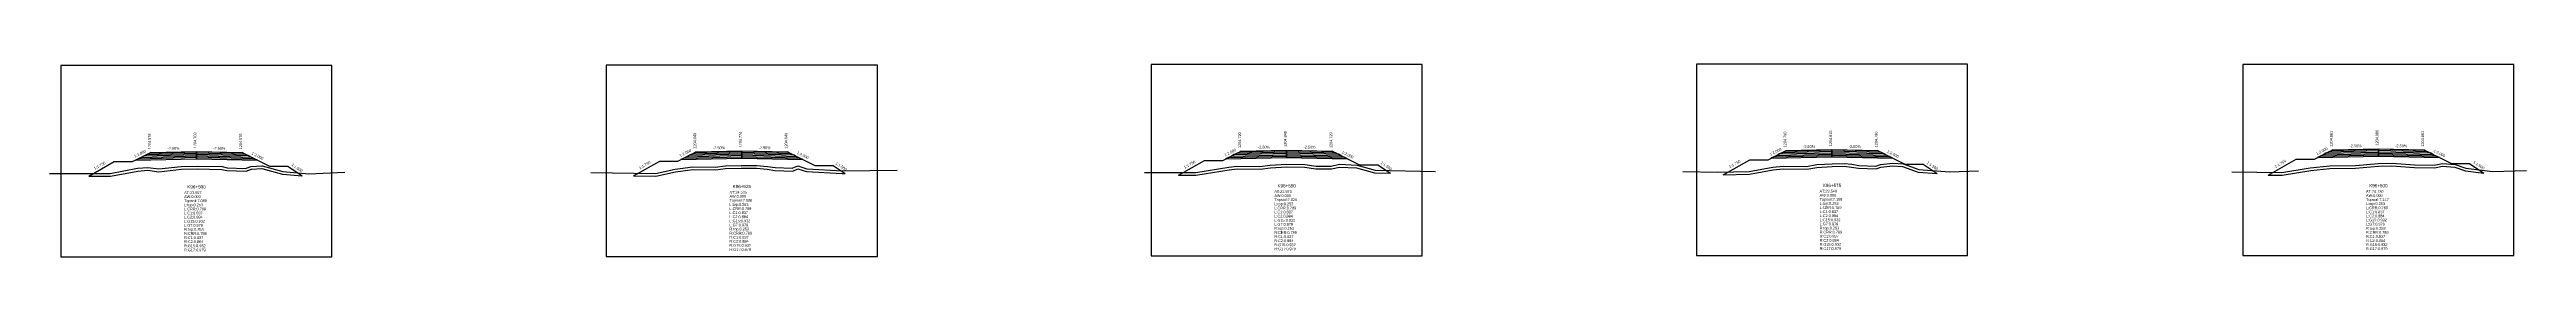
# Model space of a CAD drawing. Extents: x -7 to 78429, y 1189 to 1262.
# Drawn here: x 26346.8 to 26618.2, y 1193.1 to 1214.3 of the extents above; entities that cross this region are included whole.
import ezdxf
from ezdxf.enums import TextEntityAlignment as Align

# ---------------------------------------------------------------- set-up
doc = ezdxf.new("R2010")
doc.units = 0

msp = doc.modelspace()

# ---------------------------------------------------------------- linework, layer by layer
at = {"layer": 'A4_BORDER', "color": 7}
for points in [[(26348.055, 1193.128), (26377.755, 1193.128), (26377.755, 1214.128), (26348.055, 1214.128), (26348.055, 1193.128)], [(26407.811, 1193.167), (26437.511, 1193.167), (26437.511, 1214.167), (26407.811, 1214.167), (26407.811, 1193.167)], [(26467.509, 1193.239), (26497.209, 1193.239), (26497.209, 1214.239), (26467.509, 1214.239), (26467.509, 1193.239)], [(26527.258, 1193.281), (26556.958, 1193.281), (26556.958, 1214.281), (26527.258, 1214.281), (26527.258, 1193.281)], [(26587.129, 1193.254), (26616.829, 1193.254), (26616.829, 1214.254), (26587.129, 1214.254), (26587.129, 1193.254)]]:
    msp.add_lwpolyline(points, dxfattribs=at)
at = {"layer": 'CLEAR_GROUND', "color": 8}
for points in [[(26351.104, 1201.978), (26353.492, 1201.988), (26356.49, 1202.55), (26357.585, 1202.644), (26358.79, 1202.474), (26361.259, 1202.745), (26362.97, 1202.777), (26365.681, 1202.729), (26366.239, 1202.589), (26368.336, 1202.523), (26368.933, 1202.745), (26370.068, 1202.819), (26372.325, 1202.202), (26374.499, 1202.015)], [(26410.804, 1202.017), (26413.232, 1201.978), (26415.391, 1202.46), (26417.306, 1202.697), (26419.768, 1202.666), (26420.888, 1202.811), (26422.574, 1202.853), (26424.281, 1202.85), (26425.438, 1202.754), (26426.295, 1202.623), (26428.233, 1202.545), (26428.813, 1202.785), (26429.731, 1202.485), (26433.671, 1202.276), (26433.967, 1202.279)], [(26470.504, 1202.089), (26472.424, 1202.088), (26476.062, 1202.683), (26476.921, 1202.772), (26479.451, 1202.746), (26480.585, 1202.89), (26482.363, 1202.997), (26484.315, 1202.964), (26485.569, 1202.781), (26487.255, 1202.773), (26488.165, 1202.983), (26490.029, 1202.889), (26492, 1202.345), (26493.724, 1202.31)], [(26530.204, 1202.131), (26533.082, 1202.203), (26535.666, 1202.671), (26536.76, 1202.789), (26539.346, 1202.756), (26540.468, 1202.949), (26542.143, 1203.047), (26543.437, 1203.072), (26544.234, 1202.989), (26545.019, 1202.864), (26546.97, 1202.79), (26547.479, 1202.986), (26548.773, 1203.102), (26549.853, 1203.05), (26551.571, 1202.405), (26553.647, 1202.264)], [(26589.904, 1202.104), (26591.425, 1202.077), (26594.565, 1202.596), (26596.671, 1202.814), (26599.48, 1202.847), (26601.979, 1203.087), (26603.472, 1203.104), (26605.938, 1202.922), (26608.128, 1202.899), (26609.018, 1203.078), (26610.345, 1202.984), (26611.512, 1202.557), (26613.543, 1202.318)]]:
    msp.add_lwpolyline(points, dxfattribs=at)
at = {"layer": 'DESIGN_ROAD_TRIMMED', "color": 1}
for points in [[(26351.104, 1201.978), (26353.905, 1203.578), (26355.905, 1203.578), (26357.905, 1204.578), (26357.905, 1204.578), (26357.8, 1204.525), (26357.8, 1204.525), (26357.484, 1204.367), (26357.484, 1204.367), (26357.168, 1204.21), (26357.168, 1204.21), (26356.852, 1204.052), (26356.852, 1204.052), (26356.537, 1203.894), (26356.537, 1203.894), (26356.221, 1203.736), (26362.905, 1203.903), (26362.905, 1204.053), (26362.905, 1204.053), (26362.905, 1204.203), (26362.905, 1204.203), (26362.905, 1204.353), (26362.905, 1204.353), (26362.905, 1204.503), (26362.905, 1204.503), (26362.905, 1204.653), (26362.905, 1204.653), (26362.905, 1204.703), (26362.905, 1204.703), (26362.905, 1204.703), (26362.905, 1204.703), (26362.905, 1204.703), (26362.905, 1204.653), (26362.905, 1204.653), (26362.905, 1204.503), (26362.905, 1204.503), (26362.905, 1204.353), (26362.905, 1204.353), (26362.905, 1204.203), (26362.905, 1204.203), (26362.905, 1204.053), (26362.905, 1204.053), (26362.905, 1203.903), (26369.589, 1203.736), (26369.273, 1203.894), (26369.273, 1203.894), (26368.958, 1204.052), (26368.958, 1204.052), (26368.642, 1204.21), (26368.642, 1204.21), (26368.326, 1204.367), (26368.326, 1204.367), (26368.01, 1204.525), (26368.01, 1204.525), (26367.905, 1204.578), (26367.905, 1204.578), (26370.905, 1203.078), (26372.905, 1203.078), (26374.499, 1202.015)], [(26410.804, 1202.017), (26413.661, 1203.649), (26415.661, 1203.649), (26417.661, 1204.649), (26417.661, 1204.649), (26417.556, 1204.596), (26417.556, 1204.596), (26417.24, 1204.438), (26417.24, 1204.438), (26416.924, 1204.281), (26416.924, 1204.281), (26416.608, 1204.123), (26416.608, 1204.123), (26416.292, 1203.965), (26416.292, 1203.965), (26415.977, 1203.807), (26422.661, 1203.974), (26422.661, 1204.124), (26422.661, 1204.124), (26422.661, 1204.274), (26422.661, 1204.274), (26422.661, 1204.424), (26422.661, 1204.424), (26422.661, 1204.574), (26422.661, 1204.574), (26422.661, 1204.724), (26422.661, 1204.724), (26422.661, 1204.774), (26422.661, 1204.774), (26422.661, 1204.774), (26422.661, 1204.774), (26422.661, 1204.774), (26422.661, 1204.724), (26422.661, 1204.724), (26422.661, 1204.574), (26422.661, 1204.574), (26422.661, 1204.424), (26422.661, 1204.424), (26422.661, 1204.274), (26422.661, 1204.274), (26422.661, 1204.124), (26422.661, 1204.124), (26422.661, 1203.974), (26429.345, 1203.807), (26429.029, 1203.965), (26429.029, 1203.965), (26428.714, 1204.123), (26428.714, 1204.123), (26428.398, 1204.281), (26428.398, 1204.281), (26428.082, 1204.438), (26428.082, 1204.438), (26427.766, 1204.596), (26427.766, 1204.596), (26427.661, 1204.649), (26427.661, 1204.649), (26430.661, 1203.149), (26432.661, 1203.149), (26433.967, 1202.279)], [(26470.504, 1202.089), (26473.359, 1203.72), (26475.359, 1203.72), (26477.359, 1204.72), (26477.359, 1204.72), (26477.253, 1204.667), (26477.253, 1204.667), (26476.938, 1204.509), (26476.938, 1204.509), (26476.622, 1204.352), (26476.622, 1204.352), (26476.306, 1204.194), (26476.306, 1204.194), (26475.99, 1204.036), (26475.99, 1204.036), (26475.675, 1203.878), (26482.359, 1204.045), (26482.359, 1204.195), (26482.359, 1204.195), (26482.359, 1204.345), (26482.359, 1204.345), (26482.359, 1204.495), (26482.359, 1204.495), (26482.359, 1204.645), (26482.359, 1204.645), (26482.359, 1204.795), (26482.359, 1204.795), (26482.359, 1204.845), (26482.359, 1204.845), (26482.359, 1204.845), (26482.359, 1204.845), (26482.359, 1204.845), (26482.359, 1204.795), (26482.359, 1204.795), (26482.359, 1204.645), (26482.359, 1204.645), (26482.359, 1204.495), (26482.359, 1204.495), (26482.359, 1204.345), (26482.359, 1204.345), (26482.359, 1204.195), (26482.359, 1204.195), (26482.359, 1204.045), (26489.043, 1203.878), (26488.727, 1204.036), (26488.727, 1204.036), (26488.411, 1204.194), (26488.411, 1204.194), (26488.096, 1204.352), (26488.096, 1204.352), (26487.78, 1204.509), (26487.78, 1204.509), (26487.464, 1204.667), (26487.464, 1204.667), (26487.359, 1204.72), (26487.359, 1204.72), (26490.359, 1203.22), (26492.359, 1203.22), (26493.724, 1202.31)], [(26530.204, 1202.131), (26533.108, 1203.79), (26535.108, 1203.79), (26537.108, 1204.79), (26537.108, 1204.79), (26537.002, 1204.737), (26537.002, 1204.737), (26536.686, 1204.579), (26536.686, 1204.579), (26536.371, 1204.422), (26536.371, 1204.422), (26536.055, 1204.264), (26536.055, 1204.264), (26535.739, 1204.106), (26535.739, 1204.106), (26535.423, 1203.948), (26542.108, 1204.115), (26542.108, 1204.265), (26542.108, 1204.265), (26542.108, 1204.415), (26542.108, 1204.415), (26542.108, 1204.565), (26542.108, 1204.565), (26542.108, 1204.715), (26542.108, 1204.715), (26542.108, 1204.865), (26542.108, 1204.865), (26542.108, 1204.915), (26542.108, 1204.915), (26542.108, 1204.915), (26542.108, 1204.915), (26542.108, 1204.915), (26542.108, 1204.865), (26542.108, 1204.865), (26542.108, 1204.715), (26542.108, 1204.715), (26542.108, 1204.565), (26542.108, 1204.565), (26542.108, 1204.415), (26542.108, 1204.415), (26542.108, 1204.265), (26542.108, 1204.265), (26542.108, 1204.115), (26548.792, 1203.948), (26548.476, 1204.106), (26548.476, 1204.106), (26548.16, 1204.264), (26548.16, 1204.264), (26547.844, 1204.422), (26547.844, 1204.422), (26547.529, 1204.579), (26547.529, 1204.579), (26547.213, 1204.737), (26547.213, 1204.737), (26547.108, 1204.79), (26547.108, 1204.79), (26550.108, 1203.29), (26552.108, 1203.29), (26553.647, 1202.264)], [(26589.904, 1202.104), (26592.979, 1203.861), (26594.979, 1203.861), (26596.979, 1204.861), (26596.979, 1204.861), (26596.873, 1204.808), (26596.873, 1204.808), (26596.558, 1204.65), (26596.558, 1204.65), (26596.242, 1204.493), (26596.242, 1204.493), (26595.926, 1204.335), (26595.926, 1204.335), (26595.61, 1204.177), (26595.61, 1204.177), (26595.294, 1204.019), (26601.979, 1204.186), (26601.979, 1204.336), (26601.979, 1204.336), (26601.979, 1204.486), (26601.979, 1204.486), (26601.979, 1204.636), (26601.979, 1204.636), (26601.979, 1204.786), (26601.979, 1204.786), (26601.979, 1204.936), (26601.979, 1204.936), (26601.979, 1204.986), (26601.979, 1204.986), (26601.979, 1204.986), (26601.979, 1204.986), (26601.979, 1204.986), (26601.979, 1204.936), (26601.979, 1204.936), (26601.979, 1204.786), (26601.979, 1204.786), (26601.979, 1204.636), (26601.979, 1204.636), (26601.979, 1204.486), (26601.979, 1204.486), (26601.979, 1204.336), (26601.979, 1204.336), (26601.979, 1204.186), (26608.663, 1204.019), (26608.347, 1204.177), (26608.347, 1204.177), (26608.031, 1204.335), (26608.031, 1204.335), (26607.715, 1204.493), (26607.715, 1204.493), (26607.4, 1204.65), (26607.4, 1204.65), (26607.084, 1204.808), (26607.084, 1204.808), (26606.979, 1204.861), (26606.979, 1204.861), (26609.979, 1203.361), (26611.979, 1203.361), (26613.543, 1202.318)]]:
    msp.add_lwpolyline(points, dxfattribs=at)
at = {"layer": 'FINISHED_ROAD', "color": 2}
for points in [[(26353.905, 1203.578), (26355.905, 1203.578), (26357.905, 1204.578), (26357.905, 1204.578), (26362.905, 1204.703), (26367.905, 1204.578), (26367.905, 1204.578), (26370.905, 1203.078), (26372.905, 1203.078)], [(26413.661, 1203.649), (26415.661, 1203.649), (26417.661, 1204.649), (26417.661, 1204.649), (26422.661, 1204.774), (26427.661, 1204.649), (26427.661, 1204.649), (26430.661, 1203.149), (26432.661, 1203.149)], [(26473.359, 1203.72), (26475.359, 1203.72), (26477.359, 1204.72), (26477.359, 1204.72), (26482.359, 1204.845), (26487.359, 1204.72), (26487.359, 1204.72), (26490.359, 1203.22), (26492.359, 1203.22)], [(26533.108, 1203.79), (26535.108, 1203.79), (26537.108, 1204.79), (26537.108, 1204.79), (26542.108, 1204.915), (26547.108, 1204.79), (26547.108, 1204.79), (26550.108, 1203.29), (26552.108, 1203.29)], [(26592.979, 1203.861), (26594.979, 1203.861), (26596.979, 1204.861), (26596.979, 1204.861), (26601.979, 1204.986), (26606.979, 1204.861), (26606.979, 1204.861), (26609.979, 1203.361), (26611.979, 1203.361)]]:
    msp.add_lwpolyline(points, dxfattribs=at)
at = {"layer": 'LAYER_0', "color": 4}
for points in [[(26357.905, 1204.578), (26357.8, 1204.525), (26362.905, 1204.653), (26362.905, 1204.703)], [(26417.661, 1204.649), (26417.556, 1204.596), (26422.661, 1204.724), (26422.661, 1204.774)], [(26477.359, 1204.72), (26477.253, 1204.667), (26482.359, 1204.795), (26482.359, 1204.845)], [(26537.108, 1204.79), (26537.002, 1204.737), (26542.108, 1204.865), (26542.108, 1204.915)], [(26596.979, 1204.861), (26596.873, 1204.808), (26601.979, 1204.936), (26601.979, 1204.986)]]:
    msp.add_lwpolyline(points, dxfattribs=at)
at = {"layer": 'LAYER_1', "color": 4}
for points in [[(26357.8, 1204.525), (26357.484, 1204.367), (26362.905, 1204.503), (26362.905, 1204.653)], [(26417.556, 1204.596), (26417.24, 1204.438), (26422.661, 1204.574), (26422.661, 1204.724)], [(26477.253, 1204.667), (26476.938, 1204.509), (26482.359, 1204.645), (26482.359, 1204.795)], [(26537.002, 1204.737), (26536.686, 1204.579), (26542.108, 1204.715), (26542.108, 1204.865)], [(26596.873, 1204.808), (26596.558, 1204.65), (26601.979, 1204.786), (26601.979, 1204.936)]]:
    msp.add_lwpolyline(points, dxfattribs=at)
at = {"layer": 'LAYER_10', "color": 6}
for points in [[(26368.958, 1204.052), (26369.273, 1203.894), (26362.905, 1204.053), (26362.905, 1204.203)], [(26428.714, 1204.123), (26429.029, 1203.965), (26422.661, 1204.124), (26422.661, 1204.274)], [(26488.411, 1204.194), (26488.727, 1204.036), (26482.359, 1204.195), (26482.359, 1204.345)], [(26548.16, 1204.264), (26548.476, 1204.106), (26542.108, 1204.265), (26542.108, 1204.415)], [(26608.031, 1204.335), (26608.347, 1204.177), (26601.979, 1204.336), (26601.979, 1204.486)]]:
    msp.add_lwpolyline(points, dxfattribs=at)
at = {"layer": 'LAYER_11', "color": 6}
for points in [[(26369.273, 1203.894), (26369.589, 1203.736), (26362.905, 1203.903), (26362.905, 1204.053)], [(26429.029, 1203.965), (26429.345, 1203.807), (26422.661, 1203.974), (26422.661, 1204.124)], [(26488.727, 1204.036), (26489.043, 1203.878), (26482.359, 1204.045), (26482.359, 1204.195)], [(26548.476, 1204.106), (26548.792, 1203.948), (26542.108, 1204.115), (26542.108, 1204.265)], [(26608.347, 1204.177), (26608.663, 1204.019), (26601.979, 1204.186), (26601.979, 1204.336)]]:
    msp.add_lwpolyline(points, dxfattribs=at)
at = {"layer": 'LAYER_2', "color": 4}
for points in [[(26357.484, 1204.367), (26357.168, 1204.21), (26362.905, 1204.353), (26362.905, 1204.503)], [(26417.24, 1204.438), (26416.924, 1204.281), (26422.661, 1204.424), (26422.661, 1204.574)], [(26476.938, 1204.509), (26476.622, 1204.352), (26482.359, 1204.495), (26482.359, 1204.645)], [(26536.686, 1204.579), (26536.371, 1204.422), (26542.108, 1204.565), (26542.108, 1204.715)], [(26596.558, 1204.65), (26596.242, 1204.493), (26601.979, 1204.636), (26601.979, 1204.786)]]:
    msp.add_lwpolyline(points, dxfattribs=at)
at = {"layer": 'LAYER_3', "color": 4}
for points in [[(26357.168, 1204.21), (26356.852, 1204.052), (26362.905, 1204.203), (26362.905, 1204.353)], [(26416.924, 1204.281), (26416.608, 1204.123), (26422.661, 1204.274), (26422.661, 1204.424)], [(26476.622, 1204.352), (26476.306, 1204.194), (26482.359, 1204.345), (26482.359, 1204.495)], [(26536.371, 1204.422), (26536.055, 1204.264), (26542.108, 1204.415), (26542.108, 1204.565)], [(26596.242, 1204.493), (26595.926, 1204.335), (26601.979, 1204.486), (26601.979, 1204.636)]]:
    msp.add_lwpolyline(points, dxfattribs=at)
at = {"layer": 'LAYER_4', "color": 4}
for points in [[(26356.852, 1204.052), (26356.537, 1203.894), (26362.905, 1204.053), (26362.905, 1204.203)], [(26416.608, 1204.123), (26416.292, 1203.965), (26422.661, 1204.124), (26422.661, 1204.274)], [(26476.306, 1204.194), (26475.99, 1204.036), (26482.359, 1204.195), (26482.359, 1204.345)], [(26536.055, 1204.264), (26535.739, 1204.106), (26542.108, 1204.265), (26542.108, 1204.415)], [(26595.926, 1204.335), (26595.61, 1204.177), (26601.979, 1204.336), (26601.979, 1204.486)]]:
    msp.add_lwpolyline(points, dxfattribs=at)
at = {"layer": 'LAYER_5', "color": 4}
for points in [[(26356.537, 1203.894), (26356.221, 1203.736), (26362.905, 1203.903), (26362.905, 1204.053)], [(26416.292, 1203.965), (26415.977, 1203.807), (26422.661, 1203.974), (26422.661, 1204.124)], [(26475.99, 1204.036), (26475.675, 1203.878), (26482.359, 1204.045), (26482.359, 1204.195)], [(26535.739, 1204.106), (26535.423, 1203.948), (26542.108, 1204.115), (26542.108, 1204.265)], [(26595.61, 1204.177), (26595.294, 1204.019), (26601.979, 1204.186), (26601.979, 1204.336)]]:
    msp.add_lwpolyline(points, dxfattribs=at)
at = {"layer": 'LAYER_6', "color": 6}
for points in [[(26367.905, 1204.578), (26368.01, 1204.525), (26362.905, 1204.653), (26362.905, 1204.703)], [(26427.661, 1204.649), (26427.766, 1204.596), (26422.661, 1204.724), (26422.661, 1204.774)], [(26487.359, 1204.72), (26487.464, 1204.667), (26482.359, 1204.795), (26482.359, 1204.845)], [(26547.108, 1204.79), (26547.213, 1204.737), (26542.108, 1204.865), (26542.108, 1204.915)], [(26606.979, 1204.861), (26607.084, 1204.808), (26601.979, 1204.936), (26601.979, 1204.986)]]:
    msp.add_lwpolyline(points, dxfattribs=at)
at = {"layer": 'LAYER_7', "color": 6}
for points in [[(26368.01, 1204.525), (26368.326, 1204.367), (26362.905, 1204.503), (26362.905, 1204.653)], [(26427.766, 1204.596), (26428.082, 1204.438), (26422.661, 1204.574), (26422.661, 1204.724)], [(26487.464, 1204.667), (26487.78, 1204.509), (26482.359, 1204.645), (26482.359, 1204.795)], [(26547.213, 1204.737), (26547.529, 1204.579), (26542.108, 1204.715), (26542.108, 1204.865)], [(26607.084, 1204.808), (26607.4, 1204.65), (26601.979, 1204.786), (26601.979, 1204.936)]]:
    msp.add_lwpolyline(points, dxfattribs=at)
at = {"layer": 'LAYER_8', "color": 6}
for points in [[(26368.326, 1204.367), (26368.642, 1204.21), (26362.905, 1204.353), (26362.905, 1204.503)], [(26428.082, 1204.438), (26428.398, 1204.281), (26422.661, 1204.424), (26422.661, 1204.574)], [(26487.78, 1204.509), (26488.096, 1204.352), (26482.359, 1204.495), (26482.359, 1204.645)], [(26547.529, 1204.579), (26547.844, 1204.422), (26542.108, 1204.565), (26542.108, 1204.715)], [(26607.4, 1204.65), (26607.715, 1204.493), (26601.979, 1204.636), (26601.979, 1204.786)]]:
    msp.add_lwpolyline(points, dxfattribs=at)
at = {"layer": 'LAYER_9', "color": 6}
for points in [[(26368.642, 1204.21), (26368.958, 1204.052), (26362.905, 1204.203), (26362.905, 1204.353)], [(26428.398, 1204.281), (26428.714, 1204.123), (26422.661, 1204.274), (26422.661, 1204.424)], [(26488.096, 1204.352), (26488.411, 1204.194), (26482.359, 1204.345), (26482.359, 1204.495)], [(26547.844, 1204.422), (26548.16, 1204.264), (26542.108, 1204.415), (26542.108, 1204.565)], [(26607.715, 1204.493), (26608.031, 1204.335), (26601.979, 1204.486), (26601.979, 1204.636)]]:
    msp.add_lwpolyline(points, dxfattribs=at)
at = {"layer": 'NATURAL_GROUND', "color": 3}
for points in [[(26346.806, 1202.259), (26353.463, 1202.288), (26356.449, 1202.848), (26357.593, 1202.946), (26358.795, 1202.776), (26361.24, 1203.045), (26362.97, 1203.077), (26365.721, 1203.028), (26366.281, 1202.888), (26368.287, 1202.825), (26368.87, 1203.041), (26370.099, 1203.122), (26372.378, 1202.499), (26375.212, 1202.255), (26379.155, 1202.44)], [(26406.102, 1202.391), (26413.201, 1202.279), (26415.34, 1202.756), (26417.29, 1202.997), (26419.751, 1202.966), (26420.865, 1203.111), (26422.571, 1203.153), (26424.294, 1203.15), (26425.473, 1203.052), (26426.324, 1202.922), (26428.179, 1202.847), (26428.801, 1203.105), (26429.787, 1202.782), (26433.678, 1202.576), (26439.671, 1202.629)], [(26466.801, 1202.391), (26472.4, 1202.388), (26476.023, 1202.98), (26476.907, 1203.072), (26479.434, 1203.046), (26480.557, 1203.189), (26482.357, 1203.297), (26484.34, 1203.264), (26485.592, 1203.081), (26487.222, 1203.073), (26488.139, 1203.285), (26490.077, 1203.187), (26492.044, 1202.644), (26498.655, 1202.509)], [(26525.754, 1202.478), (26529.593, 1202.416), (26533.052, 1202.502), (26535.624, 1202.968), (26536.746, 1203.089), (26539.323, 1203.056), (26540.434, 1203.248), (26542.132, 1203.347), (26543.45, 1203.372), (26544.274, 1203.287), (26545.049, 1203.163), (26546.92, 1203.092), (26547.411, 1203.281), (26548.767, 1203.403), (26549.915, 1203.347), (26551.636, 1202.701), (26554.975, 1202.474), (26558.158, 1202.569)], [(26585.938, 1202.477), (26591.403, 1202.377), (26594.525, 1202.893), (26596.654, 1203.114), (26599.464, 1203.147), (26601.963, 1203.387), (26603.482, 1203.404), (26605.951, 1203.222), (26608.1, 1203.199), (26608.999, 1203.38), (26610.409, 1203.28), (26611.582, 1202.851), (26614.495, 1202.508), (26618.207, 1202.59)]]:
    msp.add_lwpolyline(points, dxfattribs=at)
at = {"layer": 'STRUCTURE_LEFT', "color": 4}
for points in [[(26357.905, 1204.578), (26357.8, 1204.525), (26357.8, 1204.525), (26357.484, 1204.367), (26357.484, 1204.367), (26357.168, 1204.21), (26357.168, 1204.21), (26356.852, 1204.052), (26356.852, 1204.052), (26356.537, 1203.894), (26356.537, 1203.894), (26356.221, 1203.736), (26362.905, 1203.903), (26362.905, 1204.053), (26362.905, 1204.053), (26362.905, 1204.203), (26362.905, 1204.203), (26362.905, 1204.353), (26362.905, 1204.353), (26362.905, 1204.503), (26362.905, 1204.503), (26362.905, 1204.653), (26362.905, 1204.653), (26362.905, 1204.703), (26362.905, 1204.703)], [(26417.661, 1204.649), (26417.556, 1204.596), (26417.556, 1204.596), (26417.24, 1204.438), (26417.24, 1204.438), (26416.924, 1204.281), (26416.924, 1204.281), (26416.608, 1204.123), (26416.608, 1204.123), (26416.292, 1203.965), (26416.292, 1203.965), (26415.977, 1203.807), (26422.661, 1203.974), (26422.661, 1204.124), (26422.661, 1204.124), (26422.661, 1204.274), (26422.661, 1204.274), (26422.661, 1204.424), (26422.661, 1204.424), (26422.661, 1204.574), (26422.661, 1204.574), (26422.661, 1204.724), (26422.661, 1204.724), (26422.661, 1204.774), (26422.661, 1204.774)], [(26477.359, 1204.72), (26477.253, 1204.667), (26477.253, 1204.667), (26476.938, 1204.509), (26476.938, 1204.509), (26476.622, 1204.352), (26476.622, 1204.352), (26476.306, 1204.194), (26476.306, 1204.194), (26475.99, 1204.036), (26475.99, 1204.036), (26475.675, 1203.878), (26482.359, 1204.045), (26482.359, 1204.195), (26482.359, 1204.195), (26482.359, 1204.345), (26482.359, 1204.345), (26482.359, 1204.495), (26482.359, 1204.495), (26482.359, 1204.645), (26482.359, 1204.645), (26482.359, 1204.795), (26482.359, 1204.795), (26482.359, 1204.845), (26482.359, 1204.845)], [(26537.108, 1204.79), (26537.002, 1204.737), (26537.002, 1204.737), (26536.686, 1204.579), (26536.686, 1204.579), (26536.371, 1204.422), (26536.371, 1204.422), (26536.055, 1204.264), (26536.055, 1204.264), (26535.739, 1204.106), (26535.739, 1204.106), (26535.423, 1203.948), (26542.108, 1204.115), (26542.108, 1204.265), (26542.108, 1204.265), (26542.108, 1204.415), (26542.108, 1204.415), (26542.108, 1204.565), (26542.108, 1204.565), (26542.108, 1204.715), (26542.108, 1204.715), (26542.108, 1204.865), (26542.108, 1204.865), (26542.108, 1204.915), (26542.108, 1204.915)], [(26596.979, 1204.861), (26596.873, 1204.808), (26596.873, 1204.808), (26596.558, 1204.65), (26596.558, 1204.65), (26596.242, 1204.493), (26596.242, 1204.493), (26595.926, 1204.335), (26595.926, 1204.335), (26595.61, 1204.177), (26595.61, 1204.177), (26595.294, 1204.019), (26601.979, 1204.186), (26601.979, 1204.336), (26601.979, 1204.336), (26601.979, 1204.486), (26601.979, 1204.486), (26601.979, 1204.636), (26601.979, 1204.636), (26601.979, 1204.786), (26601.979, 1204.786), (26601.979, 1204.936), (26601.979, 1204.936), (26601.979, 1204.986), (26601.979, 1204.986)]]:
    msp.add_lwpolyline(points, dxfattribs=at)
at = {"layer": 'STRUCTURE_RIGHT', "color": 6}
for points in [[(26362.905, 1204.703), (26362.905, 1204.703), (26362.905, 1204.653), (26362.905, 1204.653), (26362.905, 1204.503), (26362.905, 1204.503), (26362.905, 1204.353), (26362.905, 1204.353), (26362.905, 1204.203), (26362.905, 1204.203), (26362.905, 1204.053), (26362.905, 1204.053), (26362.905, 1203.903), (26369.589, 1203.736), (26369.273, 1203.894), (26369.273, 1203.894), (26368.958, 1204.052), (26368.958, 1204.052), (26368.642, 1204.21), (26368.642, 1204.21), (26368.326, 1204.367), (26368.326, 1204.367), (26368.01, 1204.525), (26368.01, 1204.525), (26367.905, 1204.578)], [(26422.661, 1204.774), (26422.661, 1204.774), (26422.661, 1204.724), (26422.661, 1204.724), (26422.661, 1204.574), (26422.661, 1204.574), (26422.661, 1204.424), (26422.661, 1204.424), (26422.661, 1204.274), (26422.661, 1204.274), (26422.661, 1204.124), (26422.661, 1204.124), (26422.661, 1203.974), (26429.345, 1203.807), (26429.029, 1203.965), (26429.029, 1203.965), (26428.714, 1204.123), (26428.714, 1204.123), (26428.398, 1204.281), (26428.398, 1204.281), (26428.082, 1204.438), (26428.082, 1204.438), (26427.766, 1204.596), (26427.766, 1204.596), (26427.661, 1204.649)], [(26482.359, 1204.845), (26482.359, 1204.845), (26482.359, 1204.795), (26482.359, 1204.795), (26482.359, 1204.645), (26482.359, 1204.645), (26482.359, 1204.495), (26482.359, 1204.495), (26482.359, 1204.345), (26482.359, 1204.345), (26482.359, 1204.195), (26482.359, 1204.195), (26482.359, 1204.045), (26489.043, 1203.878), (26488.727, 1204.036), (26488.727, 1204.036), (26488.411, 1204.194), (26488.411, 1204.194), (26488.096, 1204.352), (26488.096, 1204.352), (26487.78, 1204.509), (26487.78, 1204.509), (26487.464, 1204.667), (26487.464, 1204.667), (26487.359, 1204.72)], [(26542.108, 1204.915), (26542.108, 1204.915), (26542.108, 1204.865), (26542.108, 1204.865), (26542.108, 1204.715), (26542.108, 1204.715), (26542.108, 1204.565), (26542.108, 1204.565), (26542.108, 1204.415), (26542.108, 1204.415), (26542.108, 1204.265), (26542.108, 1204.265), (26542.108, 1204.115), (26548.792, 1203.948), (26548.476, 1204.106), (26548.476, 1204.106), (26548.16, 1204.264), (26548.16, 1204.264), (26547.844, 1204.422), (26547.844, 1204.422), (26547.529, 1204.579), (26547.529, 1204.579), (26547.213, 1204.737), (26547.213, 1204.737), (26547.108, 1204.79)], [(26601.979, 1204.986), (26601.979, 1204.986), (26601.979, 1204.936), (26601.979, 1204.936), (26601.979, 1204.786), (26601.979, 1204.786), (26601.979, 1204.636), (26601.979, 1204.636), (26601.979, 1204.486), (26601.979, 1204.486), (26601.979, 1204.336), (26601.979, 1204.336), (26601.979, 1204.186), (26608.663, 1204.019), (26608.347, 1204.177), (26608.347, 1204.177), (26608.031, 1204.335), (26608.031, 1204.335), (26607.715, 1204.493), (26607.715, 1204.493), (26607.4, 1204.65), (26607.4, 1204.65), (26607.084, 1204.808), (26607.084, 1204.808), (26606.979, 1204.861)]]:
    msp.add_lwpolyline(points, dxfattribs=at)

# ---------------------------------------------------------------- texts
at = {"layer": 'INFO_TEXT'}
for s, p in [('AT:23.927', (26361.555, 1200.028)), ('AW:0.000', (26361.555, 1199.578)), ('AT:24.535', (26421.311, 1200.067)), ('AW:0.000', (26421.311, 1199.617)), ('AT:22.970', (26481.009, 1200.139)), ('AW:0.000', (26481.009, 1199.689)), ('AT:23.548', (26540.758, 1200.181)), ('AW:0.000', (26540.758, 1199.731)), ('Topsoil:7.108', (26540.758, 1199.281)), ('AT:24.130', (26600.629, 1200.154)), ('AW:0.000', (26600.629, 1199.704)), ('Topsoil:7.089', (26361.555, 1199.128)), ('L:top:0.253', (26361.555, 1198.678)), ('L:CRR:0.789', (26361.555, 1198.228)), ('L:C1:0.837', (26361.555, 1197.778)), ('L:C2:0.884', (26361.555, 1197.328)), ('L:G15:0.932', (26361.555, 1196.878)), ('Topsoil:7.008', (26421.311, 1199.167)), ('L:top:0.253', (26421.311, 1198.717)), ('L:CRR:0.789', (26421.311, 1198.267)), ('L:C1:0.837', (26421.311, 1197.817)), ('L:C2:0.884', (26421.311, 1197.367)), ('L:G15:0.932', (26421.311, 1196.917)), ('Topsoil:7.020', (26481.009, 1199.239)), ('L:top:0.253', (26481.009, 1198.789)), ('L:CRR:0.789', (26481.009, 1198.339)), ('L:C1:0.837', (26481.009, 1197.889)), ('L:C2:0.884', (26481.009, 1197.439)), ('L:G15:0.932', (26481.009, 1196.989)), ('L:top:0.253', (26540.758, 1198.831)), ('L:CRR:0.789', (26540.758, 1198.381)), ('L:C1:0.837', (26540.758, 1197.931)), ('L:C2:0.884', (26540.758, 1197.481)), ('L:G15:0.932', (26540.758, 1197.031)), ('L:G7:0.979', (26540.758, 1196.581)), ('Topsoil:7.147', (26600.629, 1199.254)), ('L:top:0.253', (26600.629, 1198.804)), ('L:CRR:0.789', (26600.629, 1198.354)), ('L:C1:0.837', (26600.629, 1197.904)), ('L:C2:0.884', (26600.629, 1197.454)), ('L:G15:0.932', (26600.629, 1197.004)), ('L:G7:0.979', (26361.555, 1196.428)), ('R:top:0.253', (26361.555, 1195.978)), ('R:CRR:0.789', (26361.555, 1195.528)), ('R:C1:0.837', (26361.555, 1195.078)), ('R:C2:0.884', (26361.555, 1194.628)), ('R:G15:0.932', (26361.555, 1194.178)), ('L:G7:0.979', (26421.311, 1196.467)), ('R:top:0.253', (26421.311, 1196.017)), ('R:CRR:0.789', (26421.311, 1195.567)), ('R:C1:0.837', (26421.311, 1195.117)), ('R:C2:0.884', (26421.311, 1194.667)), ('R:G15:0.932', (26421.311, 1194.217)), ('L:G7:0.979', (26481.009, 1196.539)), ('R:top:0.253', (26481.009, 1196.089)), ('R:CRR:0.789', (26481.009, 1195.639)), ('R:C1:0.837', (26481.009, 1195.189)), ('R:C2:0.884', (26481.009, 1194.739)), ('R:G15:0.932', (26481.009, 1194.289)), ('R:top:0.253', (26540.758, 1196.131)), ('R:CRR:0.789', (26540.758, 1195.681)), ('R:C1:0.837', (26540.758, 1195.231)), ('R:C2:0.884', (26540.758, 1194.781)), ('R:G15:0.932', (26540.758, 1194.331)), ('R:G17:0.979', (26540.758, 1193.881)), ('L:G7:0.979', (26600.629, 1196.554)), ('R:top:0.253', (26600.629, 1196.104)), ('R:CRR:0.789', (26600.629, 1195.654)), ('R:C1:0.837', (26600.629, 1195.204)), ('R:C2:0.884', (26600.629, 1194.754)), ('R:G15:0.932', (26600.629, 1194.304)), ('R:G17:0.979', (26361.555, 1193.728)), ('R:G17:0.979', (26421.311, 1193.767)), ('R:G17:0.979', (26481.009, 1193.839)), ('R:G17:0.979', (26600.629, 1193.854))]:
    msp.add_text(s, height=0.3, dxfattribs=at).set_placement(p)
at = {"layer": 'LEFT_TEXT_H'}
for s, p in [('1204.578', (26357.905, 1204.938)), ('1204.649', (26417.661, 1205.009)), ('1204.720', (26477.359, 1205.08)), ('1204.790', (26537.108, 1205.15)), ('1204.861', (26596.979, 1205.221))]:
    msp.add_text(s, height=0.3, rotation=90, dxfattribs=at).set_placement(p)
at = {"layer": 'POINT_TEXT_H'}
for s, p in [('1204.703', (26362.905, 1205.063)), ('1204.774', (26422.661, 1205.134)), ('1204.845', (26482.359, 1205.205)), ('1204.915', (26542.108, 1205.275)), ('1204.986', (26601.979, 1205.346))]:
    msp.add_text(s, height=0.3, rotation=90, dxfattribs=at).set_placement(p)
at = {"layer": 'RIGHT_TEXT_H'}
for s, p in [('1204.578', (26367.905, 1204.938)), ('1204.649', (26427.661, 1205.009)), ('1204.720', (26487.359, 1205.08)), ('1204.790', (26547.108, 1205.15)), ('1204.861', (26606.979, 1205.221))]:
    msp.add_text(s, height=0.3, rotation=90, dxfattribs=at).set_placement(p)
at = {"layer": 'SLOPE_left'}
for s, rotation, p in [('1:2.000', 26.565, (26536.027, 1204.451)), ('1:2.000', 26.565, (26595.898, 1204.522)), ('1:1.750', 29.745, (26352.415, 1202.934)), ('1:2.000', 26.565, (26356.824, 1204.239)), ('1:1.750', 29.745, (26412.143, 1202.989)), ('1:2.000', 26.565, (26416.58, 1204.31)), ('1:1.750', 29.745, (26471.842, 1203.061)), ('1:2.000', 26.565, (26476.278, 1204.381)), ('1:1.750', 29.745, (26531.567, 1203.117)), ('1:1.750', 29.745, (26591.352, 1203.139))]:
    msp.add_text(s, height=0.3, rotation=rotation, dxfattribs=at).set_placement(p, align=Align.BOTTOM_CENTER)
at = {"layer": 'SLOPE_right'}
for s, rotation, p in [('1:2.000', -26.565, (26369.485, 1203.989)), ('1:1.500', -33.69, (26373.802, 1202.696)), ('1:2.000', -26.565, (26429.241, 1204.06)), ('1:1.500', -33.69, (26433.414, 1202.864)), ('1:2.000', -26.565, (26488.939, 1204.131)), ('1:1.500', -33.69, (26493.141, 1202.915)), ('1:2.000', -26.565, (26548.688, 1204.201)), ('1:1.500', -33.69, (26552.977, 1202.927)), ('1:2.000', -26.565, (26608.559, 1204.272)), ('1:1.500', -33.69, (26612.861, 1202.989))]:
    msp.add_text(s, height=0.3, rotation=rotation, dxfattribs=at).set_placement(p, align=Align.BOTTOM_CENTER)
at = {"layer": 'SLOPE_TEXT'}
for p in [(26360.405, 1204.88), (26365.405, 1204.88), (26420.161, 1204.951), (26425.161, 1204.951), (26479.859, 1205.023), (26484.859, 1205.023), (26539.608, 1205.092), (26544.608, 1205.092), (26599.479, 1205.164), (26604.479, 1205.164)]:
    msp.add_text('-2.50%', height=0.3, dxfattribs=at).set_placement(p, align=Align.CENTER)
at = {"layer": 'STATION_TITLE'}
for s, p in [('K96+500', (26362.905, 1200.628)), ('K96+525', (26422.661, 1200.667)), ('K96+550', (26482.359, 1200.739)), ('K96+575', (26542.108, 1200.781)), ('K96+600', (26601.979, 1200.754))]:
    msp.add_text(s, height=0.36, dxfattribs=at).set_placement(p, align=Align.CENTER)

doc.saveas('drawing.dxf')
